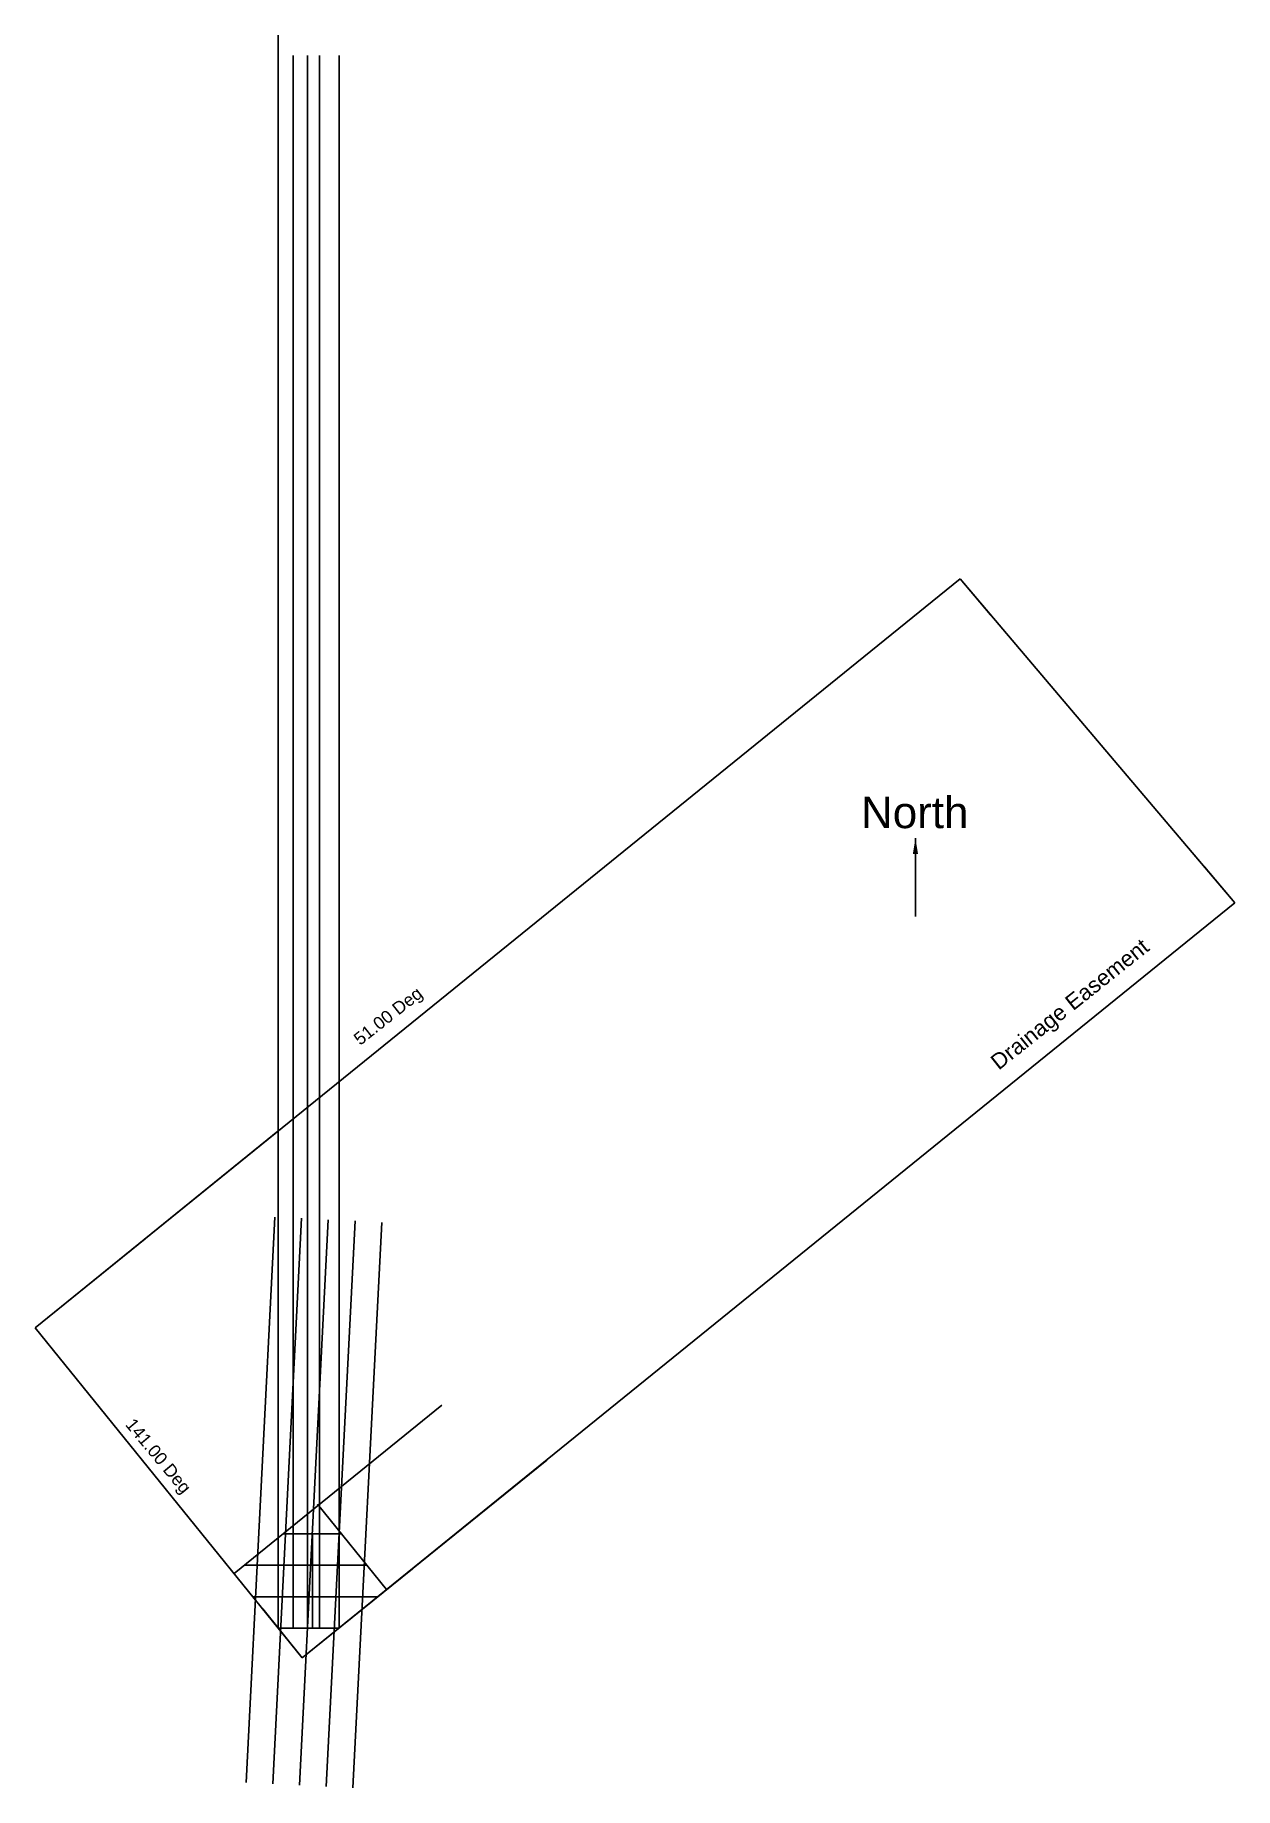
# Model space of a CAD drawing. Header units: millimetres. Extents: x 0 to 76, y -29 to 82.
import ezdxf

# ---------------------------------------------------------------- set-up
doc = ezdxf.new("R2010")
doc.units = ezdxf.units.MM
doc.header["$MEASUREMENT"] = 0
doc.layers.get('0').update_dxf_attribs({"true_color": 0xffffff})
doc.layers.add('Default', color=7, linetype='Continuous', true_color=0x000000)
doc.layers.add('TEMP', color=7, linetype='Continuous', true_color=0x000000)
doc.styles.get("Standard").update_dxf_attribs({"font": ''})
doc.styles.add('textstyle0', font='')
doc.styles.add('textstyle1', font='')
doc.styles.add('textstyle2', font='')
doc.styles.add('textstyle3', font='')
doc.styles.get('Standard').set_extended_font_data('txt')
doc.styles.get('textstyle0').set_extended_font_data('Standard')
doc.styles.get('textstyle1').set_extended_font_data('Standard')
doc.styles.get('textstyle2').set_extended_font_data('Standard')
doc.styles.get('textstyle3').set_extended_font_data('Standard')
doc.dimstyles.get("Standard").update_dxf_attribs({"dimtxt": 1, "dimasz": 1, "dimexe": 0.5, "dimexo": 0.5, "dimgap": 0.09, "dimtad": 1, "dimtxsty": 'Standard', "dimcen": 2.5, "dimadec": 0, "dimazin": 0, "dimtfac": 1, "dimtmove": 0, "dimatfit": 3, "dimfxl": 1, "dimarcsym": 0})

msp = doc.modelspace()

# ---------------------------------------------------------------- linework, layer by layer
for p, q in [((15.46, -17.79), (15.46, 82.21)), ((15.46, -19.09), (15.46, 80.91)), ((16.41, -19.09), (16.41, 80.91)), ((17.32, -19.09), (17.32, 80.91)), ((18.08, -19.09), (18.08, 80.91)), ((19.33, -19.09), (19.33, 80.91)), ((13.42, -28.91), (15.25, 7.05)), ((15.12, -28.99), (16.94, 6.97)), ((16.81, -29.08), (18.64, 6.88)), ((18.51, -29.17), (20.34, 6.8)), ((20.21, -29.25), (22.04, 6.71)), ((17.63, -13.09), (17.63, -15.09)), ((17.63, -15.09), (17.63, -19.09))]:
    msp.add_line(p, q)
at = {"layer": 'Default'}
for p, q in [((0, 0), (58.81, 47.63)), ((58.81, 47.63), (76.28, 27.03)), ((60.75, 45.34), (58.81, 47.63)), ((76.28, 27.03), (73.7, 30.08)), ((74.34, 29.31), (76.28, 27.03)), ((76.28, 27.03), (16.99, -20.98)), ((0, 0), (15.54, 12.59)), ((0, 0), (6.99, 5.66)), ((0, 0), (16.99, -20.98)), ((1.89, -2.33), (0, 0)), ((16.99, -20.98), (32.54, -8.4)), ((16.99, -20.98), (23.99, -15.32)), ((14.47, -17.87), (16.99, -20.98)), ((16.99, -20.98), (15.1, -18.65))]:
    msp.add_line(p, q, dxfattribs=at)
at = {"layer": 'TEMP'}
for p, q in [((12.65, -15.62), (25.86, -4.92)), ((17.95, -11.2), (22.35, -16.64)), ((15.77, -13.09), (19.48, -13.09)), ((13.3, -15.09), (21.1, -15.09)), ((13.84, -17.09), (21.8, -17.09)), ((15.46, -19.09), (19.33, -19.09))]:
    msp.add_line(p, q, dxfattribs=at)

# ---------------------------------------------------------------- texts
at = {"layer": 'Default', "insert": (52.51, 31.75), "char_height": 2, "width": 8.3735, "attachment_point": 7, "line_spacing_factor": 0.963855, "style": 'textstyle0'}
msp.add_mtext('\\fArial;North', dxfattribs=at)
at = {"layer": 'Default', "attachment_point": 7, "line_spacing_factor": 0.963855}
for s, insert, char_height, width, rotation, style in [('\\fArial;Drainage Easement', (61.45, 16.12), 1, 13.1325, 38.5773, 'textstyle1'), ('\\fArial;51.00 Deg', (20.81, 17.74), 0.8, 5.7928, 38.2183, 'textstyle3'), ('\\fArial;141.00 Deg', (5.51, -6.32), 0.8, 6.3373, 309.6464, 'textstyle2')]:
    msp.add_mtext(s, dxfattribs=dict(at, insert=insert, char_height=char_height, width=width, rotation=rotation, style=style))

# ---------------------------------------------------------------- leaders
at = {"layer": 'Default'}
msp.add_leader([(55.97, 31.14), (55.97, 26.16)], dimstyle='Standard', override={"dimscale": 1}, dxfattribs=at)

doc.saveas('drawing.dxf')
